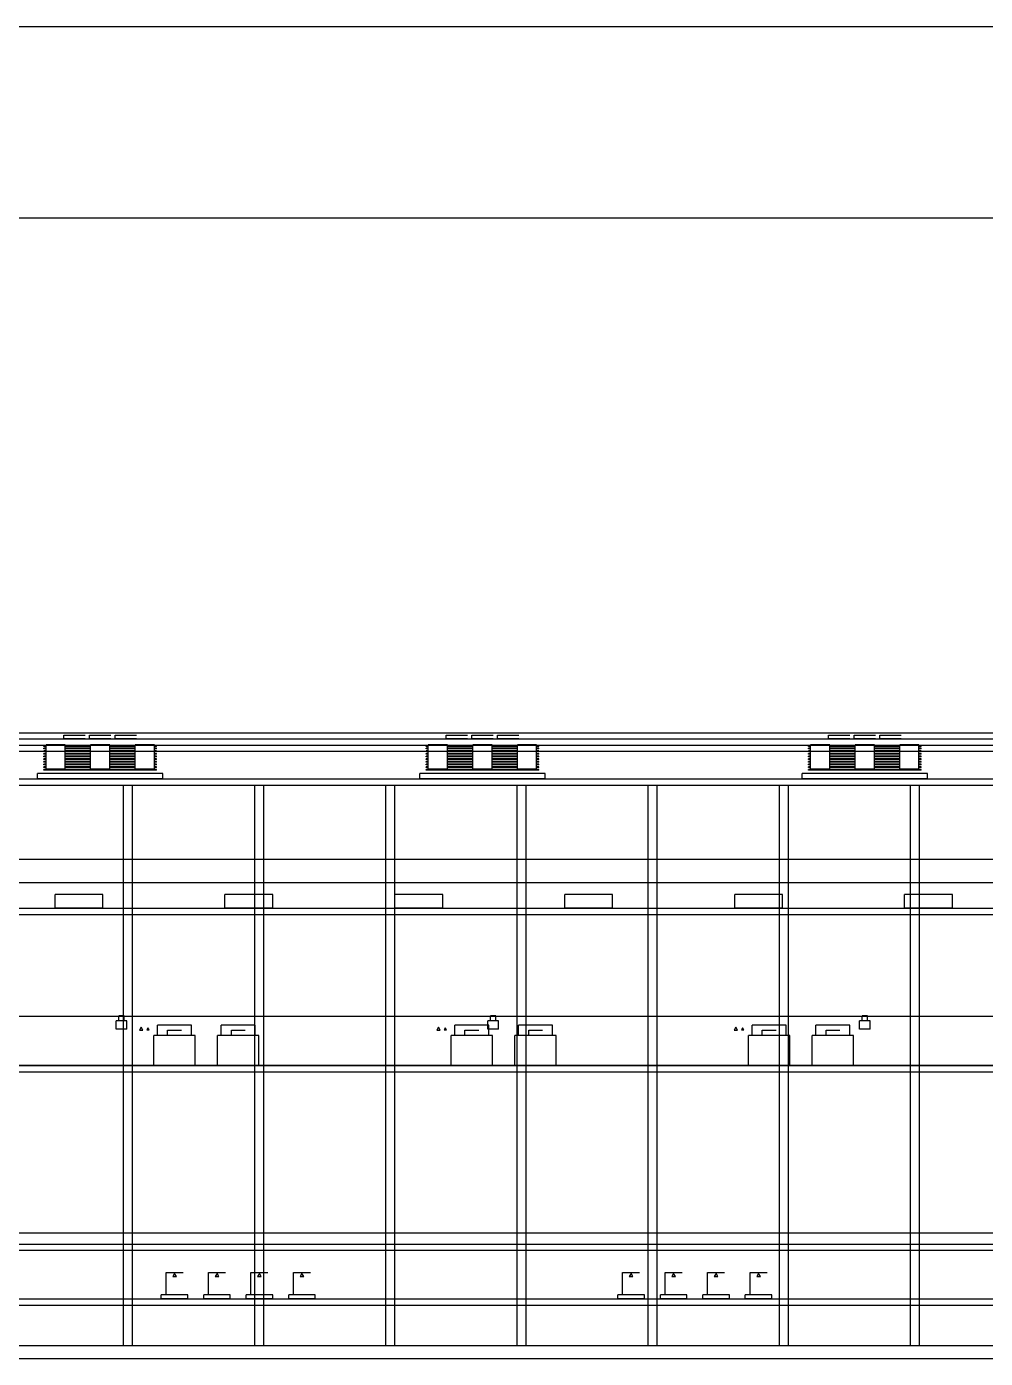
# Model space of a CAD drawing. Header units: millimetres. Extents: x 5250 to 315759, y 5250 to 217500.
# Drawn here: x 94823 to 185105, y 92058 to 217500 of the extents above; entities that cross this region are included whole.
import ezdxf

# ---------------------------------------------------------------- set-up
doc = ezdxf.new("R2010")
doc.units = ezdxf.units.MM

msp = doc.modelspace()

# ---------------------------------------------------------------- linework, layer by layer
at = {"layer": 'cut'}
for p, q in [((28750, 146657.5), (278750, 146657.5)), ((28750, 146057.5), (278750, 146057.5)), ((103925, 146057.5), (103925, 93257.5)), ((103925, 146057.5), (104775, 146057.5)), ((104775, 146057.5), (104775, 93257.5)), ((116275, 146057.5), (116275, 93257.5)), ((116275, 146057.5), (117125, 146057.5)), ((117125, 146057.5), (117125, 93257.5)), ((128625, 146057.5), (128625, 93257.5)), ((128625, 146057.5), (129475, 146057.5)), ((129475, 146057.5), (129475, 93257.5)), ((140975, 146057.5), (140975, 93257.5)), ((140975, 146057.5), (141825, 146057.5)), ((141825, 146057.5), (141825, 93257.5)), ((153325, 146057.5), (153325, 93257.5)), ((153325, 146057.5), (154175, 146057.5)), ((154175, 146057.5), (154175, 93257.5)), ((165675, 146057.5), (165675, 93257.5)), ((165675, 146057.5), (166525, 146057.5)), ((166525, 146057.5), (166525, 93257.5)), ((178025, 146057.5), (178025, 93257.5)), ((178025, 146057.5), (178875, 146057.5)), ((178875, 146057.5), (178875, 93257.5)), ((28750, 134457.5), (278750, 134457.5)), ((28750, 133857.5), (278750, 133857.5)), ((28750, 119657.5), (278750, 119657.5)), ((28750, 119057.5), (278750, 119057.5)), ((28750, 97657.5), (278750, 97657.5)), ((28750, 97057.5), (278750, 97057.5)), ((26750, 93257.5), (280750, 93257.5)), ((103925, 93257.5), (104775, 93257.5)), ((116275, 93257.5), (117125, 93257.5)), ((128625, 93257.5), (129475, 93257.5)), ((140975, 93257.5), (141825, 93257.5)), ((153325, 93257.5), (154175, 93257.5)), ((165675, 93257.5), (166525, 93257.5)), ((178025, 93257.5), (178875, 93257.5)), ((26750, 92057.5), (280750, 92057.5))]:
    msp.add_line(p, q, dxfattribs=at)
at = {"layer": 'equipment'}
for p, q in [((98330, 150757.5), (98355.07, 150757.5)), ((98330, 150457.5), (98330, 150757.5)), ((98355.07, 150757.5), (98429.03, 150757.5)), ((98429.03, 150757.5), (98548.17, 150757.5)), ((98548.17, 150757.5), (98706.51, 150757.5)), ((98706.51, 150757.5), (98896.12, 150757.5)), ((98896.12, 150757.5), (99107.48, 150757.5)), ((99107.48, 150757.5), (99330, 150757.5)), ((99330, 150757.5), (99552.52, 150757.5)), ((99552.52, 150757.5), (99763.88, 150757.5)), ((99763.88, 150757.5), (99953.49, 150757.5)), ((99953.49, 150757.5), (100111.83, 150757.5)), ((100111.83, 150757.5), (100230.97, 150757.5)), ((100230.97, 150757.5), (100304.93, 150757.5)), ((100304.93, 150757.5), (100330, 150757.5)), ((100750, 150757.5), (100775.07, 150757.5)), ((100750, 150457.5), (100750, 150757.5)), ((100775.07, 150757.5), (100849.03, 150757.5)), ((100849.03, 150757.5), (100968.17, 150757.5)), ((100968.17, 150757.5), (101126.51, 150757.5)), ((101126.51, 150757.5), (101316.12, 150757.5)), ((101316.12, 150757.5), (101527.48, 150757.5)), ((101527.48, 150757.5), (101750, 150757.5)), ((101750, 150757.5), (101972.52, 150757.5)), ((101972.52, 150757.5), (102183.88, 150757.5)), ((102183.88, 150757.5), (102373.49, 150757.5)), ((102373.49, 150757.5), (102531.83, 150757.5)), ((102531.83, 150757.5), (102650.97, 150757.5)), ((102650.97, 150757.5), (102724.93, 150757.5)), ((102724.93, 150757.5), (102750, 150757.5)), ((103170, 150757.5), (103195.07, 150757.5)), ((103170, 150457.5), (103170, 150757.5)), ((103195.07, 150757.5), (103269.03, 150757.5)), ((103269.03, 150757.5), (103388.17, 150757.5)), ((103388.17, 150757.5), (103546.51, 150757.5)), ((103546.51, 150757.5), (103736.12, 150757.5)), ((103736.12, 150757.5), (103947.48, 150757.5)), ((103947.48, 150757.5), (104170, 150757.5)), ((104170, 150757.5), (104392.52, 150757.5)), ((104392.52, 150757.5), (104603.88, 150757.5)), ((104603.88, 150757.5), (104793.49, 150757.5)), ((104793.49, 150757.5), (104951.83, 150757.5)), ((104951.83, 150757.5), (105070.97, 150757.5)), ((105070.97, 150757.5), (105144.93, 150757.5)), ((105144.93, 150757.5), (105170, 150757.5)), ((134330, 150757.5), (134355.07, 150757.5)), ((134330, 150457.5), (134330, 150757.5)), ((134355.07, 150757.5), (134429.03, 150757.5)), ((134429.03, 150757.5), (134548.17, 150757.5)), ((134548.17, 150757.5), (134706.51, 150757.5)), ((134706.51, 150757.5), (134896.12, 150757.5)), ((134896.12, 150757.5), (135107.48, 150757.5)), ((135107.48, 150757.5), (135330, 150757.5)), ((135330, 150757.5), (135552.52, 150757.5)), ((135552.52, 150757.5), (135763.88, 150757.5)), ((135763.88, 150757.5), (135953.49, 150757.5)), ((135953.49, 150757.5), (136111.83, 150757.5)), ((136111.83, 150757.5), (136230.97, 150757.5)), ((136230.97, 150757.5), (136304.93, 150757.5)), ((136304.93, 150757.5), (136330, 150757.5)), ((136750, 150757.5), (136775.07, 150757.5)), ((136750, 150457.5), (136750, 150757.5)), ((136775.07, 150757.5), (136849.03, 150757.5)), ((136849.03, 150757.5), (136968.17, 150757.5)), ((136968.17, 150757.5), (137126.51, 150757.5)), ((137126.51, 150757.5), (137316.12, 150757.5)), ((137316.12, 150757.5), (137527.48, 150757.5)), ((137527.48, 150757.5), (137750, 150757.5)), ((137750, 150757.5), (137972.52, 150757.5)), ((137972.52, 150757.5), (138183.88, 150757.5)), ((138183.88, 150757.5), (138373.49, 150757.5)), ((138373.49, 150757.5), (138531.83, 150757.5)), ((138531.83, 150757.5), (138650.97, 150757.5)), ((138650.97, 150757.5), (138724.93, 150757.5)), ((138724.93, 150757.5), (138750, 150757.5)), ((139170, 150757.5), (139195.07, 150757.5)), ((139170, 150457.5), (139170, 150757.5)), ((139195.07, 150757.5), (139269.03, 150757.5)), ((139269.03, 150757.5), (139388.17, 150757.5)), ((139388.17, 150757.5), (139546.51, 150757.5)), ((139546.51, 150757.5), (139736.12, 150757.5)), ((139736.12, 150757.5), (139947.48, 150757.5)), ((139947.48, 150757.5), (140170, 150757.5)), ((140170, 150757.5), (140392.52, 150757.5)), ((140392.52, 150757.5), (140603.88, 150757.5)), ((140603.88, 150757.5), (140793.49, 150757.5)), ((140793.49, 150757.5), (140951.83, 150757.5)), ((140951.83, 150757.5), (141070.97, 150757.5)), ((141070.97, 150757.5), (141144.93, 150757.5)), ((141144.93, 150757.5), (141170, 150757.5)), ((170330, 150757.5), (170355.07, 150757.5)), ((170330, 150457.5), (170330, 150757.5)), ((170355.07, 150757.5), (170429.03, 150757.5)), ((170429.03, 150757.5), (170548.17, 150757.5)), ((170548.17, 150757.5), (170706.51, 150757.5)), ((170706.51, 150757.5), (170896.12, 150757.5)), ((170896.12, 150757.5), (171107.48, 150757.5)), ((171107.48, 150757.5), (171330, 150757.5)), ((171330, 150757.5), (171552.52, 150757.5)), ((171552.52, 150757.5), (171763.88, 150757.5)), ((171763.88, 150757.5), (171953.49, 150757.5)), ((171953.49, 150757.5), (172111.83, 150757.5)), ((172111.83, 150757.5), (172230.97, 150757.5)), ((172230.97, 150757.5), (172304.93, 150757.5)), ((172304.93, 150757.5), (172330, 150757.5)), ((172750, 150757.5), (172775.07, 150757.5)), ((172750, 150457.5), (172750, 150757.5)), ((172775.07, 150757.5), (172849.03, 150757.5)), ((172849.03, 150757.5), (172968.17, 150757.5)), ((172968.17, 150757.5), (173126.51, 150757.5)), ((173126.51, 150757.5), (173316.12, 150757.5)), ((173316.12, 150757.5), (173527.48, 150757.5)), ((173527.48, 150757.5), (173750, 150757.5)), ((173750, 150757.5), (173972.52, 150757.5)), ((173972.52, 150757.5), (174183.88, 150757.5)), ((174183.88, 150757.5), (174373.49, 150757.5)), ((174373.49, 150757.5), (174531.83, 150757.5)), ((174531.83, 150757.5), (174650.97, 150757.5)), ((174650.97, 150757.5), (174724.93, 150757.5)), ((174724.93, 150757.5), (174750, 150757.5)), ((175170, 150757.5), (175195.07, 150757.5)), ((175170, 150457.5), (175170, 150757.5)), ((175195.07, 150757.5), (175269.03, 150757.5)), ((175269.03, 150757.5), (175388.17, 150757.5)), ((175388.17, 150757.5), (175546.51, 150757.5)), ((175546.51, 150757.5), (175736.12, 150757.5)), ((175736.12, 150757.5), (175947.48, 150757.5)), ((175947.48, 150757.5), (176170, 150757.5)), ((176170, 150757.5), (176392.52, 150757.5)), ((176392.52, 150757.5), (176603.88, 150757.5)), ((176603.88, 150757.5), (176793.49, 150757.5)), ((176793.49, 150757.5), (176951.83, 150757.5)), ((176951.83, 150757.5), (177070.97, 150757.5)), ((177070.97, 150757.5), (177144.93, 150757.5)), ((177144.93, 150757.5), (177170, 150757.5)), ((96450, 149707.5), (96450, 149787.5)), ((96650, 149787.5), (96450, 149787.5)), ((96650, 149707.5), (96450, 149707.5)), ((96450, 149457.5), (96450, 149537.5)), ((96650, 149537.5), (96450, 149537.5)), ((96650, 149457.5), (96450, 149457.5)), ((96450, 149207.5), (96450, 149287.5)), ((96650, 149287.5), (96450, 149287.5)), ((96650, 147557.5), (96650, 149857.5)), ((98450, 149857.5), (96650, 149857.5)), ((98330, 150457.5), (98355.07, 150457.5)), ((98355.07, 150457.5), (98429.03, 150457.5)), ((98429.03, 150457.5), (98548.17, 150457.5)), ((98450, 147557.5), (98450, 149857.5)), ((100850, 149787.5), (98450, 149787.5)), ((100850, 149707.5), (98450, 149707.5)), ((100850, 149537.5), (98450, 149537.5)), ((100850, 149457.5), (98450, 149457.5)), ((100850, 149287.5), (98450, 149287.5)), ((98548.17, 150457.5), (98706.51, 150457.5)), ((98706.51, 150457.5), (98896.12, 150457.5)), ((98896.12, 150457.5), (99107.48, 150457.5)), ((99107.48, 150457.5), (99330, 150457.5)), ((99330, 150457.5), (99552.52, 150457.5)), ((99552.52, 150457.5), (99763.88, 150457.5)), ((99763.88, 150457.5), (99953.49, 150457.5)), ((99953.49, 150457.5), (100111.83, 150457.5)), ((100111.83, 150457.5), (100230.97, 150457.5)), ((100230.97, 150457.5), (100304.93, 150457.5)), ((100304.93, 150457.5), (100330, 150457.5)), ((100750, 150457.5), (100775.07, 150457.5)), ((100775.07, 150457.5), (100849.03, 150457.5)), ((100849.03, 150457.5), (100968.17, 150457.5)), ((100850, 147557.5), (100850, 149857.5)), ((102650, 149857.5), (100850, 149857.5)), ((100968.17, 150457.5), (101126.51, 150457.5)), ((101126.51, 150457.5), (101316.12, 150457.5)), ((101316.12, 150457.5), (101527.48, 150457.5)), ((101527.48, 150457.5), (101750, 150457.5)), ((101750, 150457.5), (101972.52, 150457.5)), ((101972.52, 150457.5), (102183.88, 150457.5)), ((102183.88, 150457.5), (102373.49, 150457.5)), ((102373.49, 150457.5), (102531.83, 150457.5)), ((102531.83, 150457.5), (102650.97, 150457.5)), ((102650, 147557.5), (102650, 149857.5)), ((105050, 149787.5), (102650, 149787.5)), ((105050, 149707.5), (102650, 149707.5)), ((105050, 149537.5), (102650, 149537.5)), ((105050, 149457.5), (102650, 149457.5)), ((105050, 149287.5), (102650, 149287.5)), ((102650.97, 150457.5), (102724.93, 150457.5)), ((102724.93, 150457.5), (102750, 150457.5)), ((103170, 150457.5), (103195.07, 150457.5)), ((103195.07, 150457.5), (103269.03, 150457.5)), ((103269.03, 150457.5), (103388.17, 150457.5)), ((103388.17, 150457.5), (103546.51, 150457.5)), ((103546.51, 150457.5), (103736.12, 150457.5)), ((103736.12, 150457.5), (103947.48, 150457.5)), ((103947.48, 150457.5), (104170, 150457.5)), ((104170, 150457.5), (104392.52, 150457.5)), ((104392.52, 150457.5), (104603.88, 150457.5)), ((104603.88, 150457.5), (104793.49, 150457.5)), ((104793.49, 150457.5), (104951.83, 150457.5)), ((104951.83, 150457.5), (105070.97, 150457.5)), ((105050, 147557.5), (105050, 149857.5)), ((106850, 149857.5), (105050, 149857.5)), ((105070.97, 150457.5), (105144.93, 150457.5)), ((105144.93, 150457.5), (105170, 150457.5)), ((106850, 147557.5), (106850, 149857.5)), ((107050, 149787.5), (106850, 149787.5)), ((107050, 149707.5), (106850, 149707.5)), ((107050, 149537.5), (106850, 149537.5)), ((107050, 149457.5), (106850, 149457.5)), ((107050, 149287.5), (106850, 149287.5)), ((107050, 149707.5), (107050, 149787.5)), ((107050, 149457.5), (107050, 149537.5)), ((107050, 149207.5), (107050, 149287.5)), ((132450, 149707.5), (132450, 149787.5)), ((132650, 149787.5), (132450, 149787.5)), ((132650, 149707.5), (132450, 149707.5)), ((132450, 149457.5), (132450, 149537.5)), ((132650, 149537.5), (132450, 149537.5)), ((132650, 149457.5), (132450, 149457.5)), ((132450, 149207.5), (132450, 149287.5)), ((132650, 149287.5), (132450, 149287.5)), ((132650, 147557.5), (132650, 149857.5)), ((134450, 149857.5), (132650, 149857.5)), ((134330, 150457.5), (134355.07, 150457.5)), ((134355.07, 150457.5), (134429.03, 150457.5)), ((134429.03, 150457.5), (134548.17, 150457.5)), ((134450, 147557.5), (134450, 149857.5)), ((136850, 149787.5), (134450, 149787.5)), ((136850, 149707.5), (134450, 149707.5)), ((136850, 149537.5), (134450, 149537.5)), ((136850, 149457.5), (134450, 149457.5)), ((136850, 149287.5), (134450, 149287.5)), ((134548.17, 150457.5), (134706.51, 150457.5)), ((134706.51, 150457.5), (134896.12, 150457.5)), ((134896.12, 150457.5), (135107.48, 150457.5)), ((135107.48, 150457.5), (135330, 150457.5)), ((135330, 150457.5), (135552.52, 150457.5)), ((135552.52, 150457.5), (135763.88, 150457.5)), ((135763.88, 150457.5), (135953.49, 150457.5)), ((135953.49, 150457.5), (136111.83, 150457.5)), ((136111.83, 150457.5), (136230.97, 150457.5)), ((136230.97, 150457.5), (136304.93, 150457.5)), ((136304.93, 150457.5), (136330, 150457.5)), ((136750, 150457.5), (136775.07, 150457.5)), ((136775.07, 150457.5), (136849.03, 150457.5)), ((136849.03, 150457.5), (136968.17, 150457.5)), ((136850, 147557.5), (136850, 149857.5)), ((138650, 149857.5), (136850, 149857.5)), ((136968.17, 150457.5), (137126.51, 150457.5)), ((137126.51, 150457.5), (137316.12, 150457.5)), ((137316.12, 150457.5), (137527.48, 150457.5)), ((137527.48, 150457.5), (137750, 150457.5)), ((137750, 150457.5), (137972.52, 150457.5)), ((137972.52, 150457.5), (138183.88, 150457.5)), ((138183.88, 150457.5), (138373.49, 150457.5)), ((138373.49, 150457.5), (138531.83, 150457.5)), ((138531.83, 150457.5), (138650.97, 150457.5)), ((138650, 147557.5), (138650, 149857.5)), ((141050, 149787.5), (138650, 149787.5)), ((141050, 149707.5), (138650, 149707.5)), ((141050, 149537.5), (138650, 149537.5)), ((141050, 149457.5), (138650, 149457.5)), ((141050, 149287.5), (138650, 149287.5)), ((138650.97, 150457.5), (138724.93, 150457.5)), ((138724.93, 150457.5), (138750, 150457.5)), ((139170, 150457.5), (139195.07, 150457.5)), ((139195.07, 150457.5), (139269.03, 150457.5)), ((139269.03, 150457.5), (139388.17, 150457.5)), ((139388.17, 150457.5), (139546.51, 150457.5)), ((139546.51, 150457.5), (139736.12, 150457.5)), ((139736.12, 150457.5), (139947.48, 150457.5)), ((139947.48, 150457.5), (140170, 150457.5)), ((140170, 150457.5), (140392.52, 150457.5)), ((140392.52, 150457.5), (140603.88, 150457.5)), ((140603.88, 150457.5), (140793.49, 150457.5)), ((140793.49, 150457.5), (140951.83, 150457.5)), ((140951.83, 150457.5), (141070.97, 150457.5)), ((141050, 147557.5), (141050, 149857.5)), ((142850, 149857.5), (141050, 149857.5)), ((141070.97, 150457.5), (141144.93, 150457.5)), ((141144.93, 150457.5), (141170, 150457.5)), ((142850, 147557.5), (142850, 149857.5)), ((143050, 149787.5), (142850, 149787.5)), ((143050, 149707.5), (142850, 149707.5)), ((143050, 149537.5), (142850, 149537.5)), ((143050, 149457.5), (142850, 149457.5)), ((143050, 149287.5), (142850, 149287.5)), ((143050, 149707.5), (143050, 149787.5)), ((143050, 149457.5), (143050, 149537.5)), ((143050, 149207.5), (143050, 149287.5)), ((168450, 149707.5), (168450, 149787.5)), ((168650, 149787.5), (168450, 149787.5)), ((168650, 149707.5), (168450, 149707.5)), ((168450, 149457.5), (168450, 149537.5)), ((168650, 149537.5), (168450, 149537.5)), ((168650, 149457.5), (168450, 149457.5)), ((168450, 149207.5), (168450, 149287.5)), ((168650, 149287.5), (168450, 149287.5)), ((168650, 147557.5), (168650, 149857.5)), ((170450, 149857.5), (168650, 149857.5)), ((170330, 150457.5), (170355.07, 150457.5)), ((170355.07, 150457.5), (170429.03, 150457.5)), ((170429.03, 150457.5), (170548.17, 150457.5)), ((170450, 147557.5), (170450, 149857.5)), ((172850, 149787.5), (170450, 149787.5)), ((172850, 149707.5), (170450, 149707.5)), ((172850, 149537.5), (170450, 149537.5)), ((172850, 149457.5), (170450, 149457.5)), ((172850, 149287.5), (170450, 149287.5)), ((170548.17, 150457.5), (170706.51, 150457.5)), ((170706.51, 150457.5), (170896.12, 150457.5)), ((170896.12, 150457.5), (171107.48, 150457.5)), ((171107.48, 150457.5), (171330, 150457.5)), ((171330, 150457.5), (171552.52, 150457.5)), ((171552.52, 150457.5), (171763.88, 150457.5)), ((171763.88, 150457.5), (171953.49, 150457.5)), ((171953.49, 150457.5), (172111.83, 150457.5)), ((172111.83, 150457.5), (172230.97, 150457.5)), ((172230.97, 150457.5), (172304.93, 150457.5)), ((172304.93, 150457.5), (172330, 150457.5)), ((172750, 150457.5), (172775.07, 150457.5)), ((172775.07, 150457.5), (172849.03, 150457.5)), ((172849.03, 150457.5), (172968.17, 150457.5)), ((172850, 147557.5), (172850, 149857.5)), ((174650, 149857.5), (172850, 149857.5)), ((172968.17, 150457.5), (173126.51, 150457.5)), ((173126.51, 150457.5), (173316.12, 150457.5)), ((173316.12, 150457.5), (173527.48, 150457.5)), ((173527.48, 150457.5), (173750, 150457.5)), ((173750, 150457.5), (173972.52, 150457.5)), ((173972.52, 150457.5), (174183.88, 150457.5)), ((174183.88, 150457.5), (174373.49, 150457.5)), ((174373.49, 150457.5), (174531.83, 150457.5)), ((174531.83, 150457.5), (174650.97, 150457.5)), ((174650, 147557.5), (174650, 149857.5)), ((177050, 149787.5), (174650, 149787.5)), ((177050, 149707.5), (174650, 149707.5)), ((177050, 149537.5), (174650, 149537.5)), ((177050, 149457.5), (174650, 149457.5)), ((177050, 149287.5), (174650, 149287.5)), ((174650.97, 150457.5), (174724.93, 150457.5)), ((174724.93, 150457.5), (174750, 150457.5)), ((175170, 150457.5), (175195.07, 150457.5)), ((175195.07, 150457.5), (175269.03, 150457.5)), ((175269.03, 150457.5), (175388.17, 150457.5)), ((175388.17, 150457.5), (175546.51, 150457.5)), ((175546.51, 150457.5), (175736.12, 150457.5)), ((175736.12, 150457.5), (175947.48, 150457.5)), ((175947.48, 150457.5), (176170, 150457.5)), ((176170, 150457.5), (176392.52, 150457.5)), ((176392.52, 150457.5), (176603.88, 150457.5)), ((176603.88, 150457.5), (176793.49, 150457.5)), ((176793.49, 150457.5), (176951.83, 150457.5)), ((176951.83, 150457.5), (177070.97, 150457.5)), ((177050, 147557.5), (177050, 149857.5)), ((178850, 149857.5), (177050, 149857.5)), ((177070.97, 150457.5), (177144.93, 150457.5)), ((177144.93, 150457.5), (177170, 150457.5)), ((178850, 147557.5), (178850, 149857.5)), ((179050, 149787.5), (178850, 149787.5)), ((179050, 149707.5), (178850, 149707.5)), ((179050, 149537.5), (178850, 149537.5)), ((179050, 149457.5), (178850, 149457.5)), ((179050, 149287.5), (178850, 149287.5)), ((179050, 149707.5), (179050, 149787.5)), ((179050, 149457.5), (179050, 149537.5)), ((179050, 149207.5), (179050, 149287.5)), ((96650, 149207.5), (96450, 149207.5)), ((96450, 148957.5), (96450, 149037.5)), ((96650, 149037.5), (96450, 149037.5)), ((96650, 148957.5), (96450, 148957.5)), ((96450, 148707.5), (96450, 148787.5)), ((96650, 148787.5), (96450, 148787.5)), ((96650, 148707.5), (96450, 148707.5)), ((96450, 148457.5), (96450, 148537.5)), ((96650, 148537.5), (96450, 148537.5)), ((96650, 148457.5), (96450, 148457.5)), ((96450, 148207.5), (96450, 148287.5)), ((96650, 148287.5), (96450, 148287.5)), ((96650, 148207.5), (96450, 148207.5)), ((96450, 147957.5), (96450, 148037.5)), ((96650, 148037.5), (96450, 148037.5)), ((100850, 149207.5), (98450, 149207.5)), ((100850, 149037.5), (98450, 149037.5)), ((100850, 148957.5), (98450, 148957.5)), ((100850, 148787.5), (98450, 148787.5)), ((100850, 148707.5), (98450, 148707.5)), ((100850, 148537.5), (98450, 148537.5)), ((100850, 148457.5), (98450, 148457.5)), ((100850, 148287.5), (98450, 148287.5)), ((100850, 148207.5), (98450, 148207.5)), ((100850, 148037.5), (98450, 148037.5)), ((105050, 149207.5), (102650, 149207.5)), ((105050, 149037.5), (102650, 149037.5)), ((105050, 148957.5), (102650, 148957.5)), ((105050, 148787.5), (102650, 148787.5)), ((105050, 148707.5), (102650, 148707.5)), ((105050, 148537.5), (102650, 148537.5)), ((105050, 148457.5), (102650, 148457.5)), ((105050, 148287.5), (102650, 148287.5)), ((105050, 148207.5), (102650, 148207.5)), ((105050, 148037.5), (102650, 148037.5)), ((107050, 149207.5), (106850, 149207.5)), ((107050, 149037.5), (106850, 149037.5)), ((107050, 148957.5), (106850, 148957.5)), ((107050, 148787.5), (106850, 148787.5)), ((107050, 148707.5), (106850, 148707.5)), ((107050, 148537.5), (106850, 148537.5)), ((107050, 148457.5), (106850, 148457.5)), ((107050, 148287.5), (106850, 148287.5)), ((107050, 148207.5), (106850, 148207.5)), ((107050, 148037.5), (106850, 148037.5)), ((107050, 148957.5), (107050, 149037.5)), ((107050, 148707.5), (107050, 148787.5)), ((107050, 148457.5), (107050, 148537.5)), ((107050, 148207.5), (107050, 148287.5)), ((107050, 147957.5), (107050, 148037.5)), ((132650, 149207.5), (132450, 149207.5)), ((132450, 148957.5), (132450, 149037.5)), ((132650, 149037.5), (132450, 149037.5)), ((132650, 148957.5), (132450, 148957.5)), ((132450, 148707.5), (132450, 148787.5)), ((132650, 148787.5), (132450, 148787.5)), ((132650, 148707.5), (132450, 148707.5)), ((132450, 148457.5), (132450, 148537.5)), ((132650, 148537.5), (132450, 148537.5)), ((132650, 148457.5), (132450, 148457.5)), ((132450, 148207.5), (132450, 148287.5)), ((132650, 148287.5), (132450, 148287.5)), ((132650, 148207.5), (132450, 148207.5)), ((132450, 147957.5), (132450, 148037.5)), ((132650, 148037.5), (132450, 148037.5)), ((136850, 149207.5), (134450, 149207.5)), ((136850, 149037.5), (134450, 149037.5)), ((136850, 148957.5), (134450, 148957.5)), ((136850, 148787.5), (134450, 148787.5)), ((136850, 148707.5), (134450, 148707.5)), ((136850, 148537.5), (134450, 148537.5)), ((136850, 148457.5), (134450, 148457.5)), ((136850, 148287.5), (134450, 148287.5)), ((136850, 148207.5), (134450, 148207.5)), ((136850, 148037.5), (134450, 148037.5)), ((141050, 149207.5), (138650, 149207.5)), ((141050, 149037.5), (138650, 149037.5)), ((141050, 148957.5), (138650, 148957.5)), ((141050, 148787.5), (138650, 148787.5)), ((141050, 148707.5), (138650, 148707.5)), ((141050, 148537.5), (138650, 148537.5)), ((141050, 148457.5), (138650, 148457.5)), ((141050, 148287.5), (138650, 148287.5)), ((141050, 148207.5), (138650, 148207.5)), ((141050, 148037.5), (138650, 148037.5)), ((143050, 149207.5), (142850, 149207.5)), ((143050, 149037.5), (142850, 149037.5)), ((143050, 148957.5), (142850, 148957.5)), ((143050, 148787.5), (142850, 148787.5)), ((143050, 148707.5), (142850, 148707.5)), ((143050, 148537.5), (142850, 148537.5)), ((143050, 148457.5), (142850, 148457.5)), ((143050, 148287.5), (142850, 148287.5)), ((143050, 148207.5), (142850, 148207.5)), ((143050, 148037.5), (142850, 148037.5)), ((143050, 148957.5), (143050, 149037.5)), ((143050, 148707.5), (143050, 148787.5)), ((143050, 148457.5), (143050, 148537.5)), ((143050, 148207.5), (143050, 148287.5)), ((143050, 147957.5), (143050, 148037.5)), ((168650, 149207.5), (168450, 149207.5)), ((168450, 148957.5), (168450, 149037.5)), ((168650, 149037.5), (168450, 149037.5)), ((168650, 148957.5), (168450, 148957.5)), ((168450, 148707.5), (168450, 148787.5)), ((168650, 148787.5), (168450, 148787.5)), ((168650, 148707.5), (168450, 148707.5)), ((168450, 148457.5), (168450, 148537.5)), ((168650, 148537.5), (168450, 148537.5)), ((168650, 148457.5), (168450, 148457.5)), ((168450, 148207.5), (168450, 148287.5)), ((168650, 148287.5), (168450, 148287.5)), ((168650, 148207.5), (168450, 148207.5)), ((168450, 147957.5), (168450, 148037.5)), ((168650, 148037.5), (168450, 148037.5)), ((172850, 149207.5), (170450, 149207.5)), ((172850, 149037.5), (170450, 149037.5)), ((172850, 148957.5), (170450, 148957.5)), ((172850, 148787.5), (170450, 148787.5)), ((172850, 148707.5), (170450, 148707.5)), ((172850, 148537.5), (170450, 148537.5)), ((172850, 148457.5), (170450, 148457.5)), ((172850, 148287.5), (170450, 148287.5)), ((172850, 148207.5), (170450, 148207.5)), ((172850, 148037.5), (170450, 148037.5)), ((177050, 149207.5), (174650, 149207.5)), ((177050, 149037.5), (174650, 149037.5)), ((177050, 148957.5), (174650, 148957.5)), ((177050, 148787.5), (174650, 148787.5)), ((177050, 148707.5), (174650, 148707.5)), ((177050, 148537.5), (174650, 148537.5)), ((177050, 148457.5), (174650, 148457.5)), ((177050, 148287.5), (174650, 148287.5)), ((177050, 148207.5), (174650, 148207.5)), ((177050, 148037.5), (174650, 148037.5)), ((179050, 149207.5), (178850, 149207.5)), ((179050, 149037.5), (178850, 149037.5)), ((179050, 148957.5), (178850, 148957.5)), ((179050, 148787.5), (178850, 148787.5)), ((179050, 148707.5), (178850, 148707.5)), ((179050, 148537.5), (178850, 148537.5)), ((179050, 148457.5), (178850, 148457.5)), ((179050, 148287.5), (178850, 148287.5)), ((179050, 148207.5), (178850, 148207.5)), ((179050, 148037.5), (178850, 148037.5)), ((179050, 148957.5), (179050, 149037.5)), ((179050, 148707.5), (179050, 148787.5)), ((179050, 148457.5), (179050, 148537.5)), ((179050, 148207.5), (179050, 148287.5)), ((179050, 147957.5), (179050, 148037.5)), ((107650, 147157.5), (95850, 147157.5)), ((95850, 146657.5), (95850, 147157.5)), ((96650, 147957.5), (96450, 147957.5)), ((96450, 147707.5), (96450, 147787.5)), ((96650, 147787.5), (96450, 147787.5)), ((96650, 147707.5), (96450, 147707.5)), ((96450, 147457.5), (96450, 147537.5)), ((107050, 147537.5), (96450, 147537.5)), ((107050, 147457.5), (96450, 147457.5)), ((98450, 147557.5), (96650, 147557.5)), ((100850, 147957.5), (98450, 147957.5)), ((100850, 147787.5), (98450, 147787.5)), ((100850, 147707.5), (98450, 147707.5)), ((102650, 147557.5), (100850, 147557.5)), ((105050, 147957.5), (102650, 147957.5)), ((105050, 147787.5), (102650, 147787.5)), ((105050, 147707.5), (102650, 147707.5)), ((106850, 147557.5), (105050, 147557.5)), ((107050, 147957.5), (106850, 147957.5)), ((107050, 147787.5), (106850, 147787.5)), ((107050, 147707.5), (106850, 147707.5)), ((107050, 147707.5), (107050, 147787.5)), ((107050, 147457.5), (107050, 147537.5)), ((107650, 146657.5), (107650, 147157.5)), ((143650, 147157.5), (131850, 147157.5)), ((131850, 146657.5), (131850, 147157.5)), ((132650, 147957.5), (132450, 147957.5)), ((132450, 147707.5), (132450, 147787.5)), ((132650, 147787.5), (132450, 147787.5)), ((132650, 147707.5), (132450, 147707.5)), ((132450, 147457.5), (132450, 147537.5)), ((143050, 147537.5), (132450, 147537.5)), ((143050, 147457.5), (132450, 147457.5)), ((134450, 147557.5), (132650, 147557.5)), ((136850, 147957.5), (134450, 147957.5)), ((136850, 147787.5), (134450, 147787.5)), ((136850, 147707.5), (134450, 147707.5)), ((138650, 147557.5), (136850, 147557.5)), ((141050, 147957.5), (138650, 147957.5)), ((141050, 147787.5), (138650, 147787.5)), ((141050, 147707.5), (138650, 147707.5)), ((142850, 147557.5), (141050, 147557.5)), ((143050, 147957.5), (142850, 147957.5)), ((143050, 147787.5), (142850, 147787.5)), ((143050, 147707.5), (142850, 147707.5)), ((143050, 147707.5), (143050, 147787.5)), ((143050, 147457.5), (143050, 147537.5)), ((143650, 146657.5), (143650, 147157.5)), ((179650, 147157.5), (167850, 147157.5)), ((167850, 146657.5), (167850, 147157.5)), ((168650, 147957.5), (168450, 147957.5)), ((168450, 147707.5), (168450, 147787.5)), ((168650, 147787.5), (168450, 147787.5)), ((168650, 147707.5), (168450, 147707.5)), ((168450, 147457.5), (168450, 147537.5)), ((179050, 147537.5), (168450, 147537.5)), ((179050, 147457.5), (168450, 147457.5)), ((170450, 147557.5), (168650, 147557.5)), ((172850, 147957.5), (170450, 147957.5)), ((172850, 147787.5), (170450, 147787.5)), ((172850, 147707.5), (170450, 147707.5)), ((174650, 147557.5), (172850, 147557.5)), ((177050, 147957.5), (174650, 147957.5)), ((177050, 147787.5), (174650, 147787.5)), ((177050, 147707.5), (174650, 147707.5)), ((178850, 147557.5), (177050, 147557.5)), ((179050, 147957.5), (178850, 147957.5)), ((179050, 147787.5), (178850, 147787.5)), ((179050, 147707.5), (178850, 147707.5)), ((179050, 147707.5), (179050, 147787.5)), ((179050, 147457.5), (179050, 147537.5)), ((179650, 146657.5), (179650, 147157.5)), ((107650, 146657.5), (95850, 146657.5)), ((143650, 146657.5), (131850, 146657.5)), ((179650, 146657.5), (167850, 146657.5)), ((97500, 134457.5), (97500, 135757.5)), ((102000, 135757.5), (97500, 135757.5)), ((102000, 134457.5), (102000, 135757.5)), ((113500, 134457.5), (113500, 135757.5)), ((118000, 135757.5), (113500, 135757.5)), ((118000, 134457.5), (118000, 135757.5)), ((129500, 134457.5), (129500, 135757.5)), ((134000, 135757.5), (129500, 135757.5)), ((134000, 134457.5), (134000, 135757.5)), ((145500, 134457.5), (145500, 135757.5)), ((150000, 135757.5), (145500, 135757.5)), ((150000, 134457.5), (150000, 135757.5)), ((161500, 134457.5), (161500, 135757.5)), ((166000, 135757.5), (161500, 135757.5)), ((166000, 134457.5), (166000, 135757.5)), ((177500, 134457.5), (177500, 135757.5)), ((182000, 135757.5), (177500, 135757.5)), ((182000, 134457.5), (182000, 135757.5)), ((102000, 134457.5), (97500, 134457.5)), ((118000, 134457.5), (113500, 134457.5)), ((134000, 134457.5), (129500, 134457.5)), ((150000, 134457.5), (145500, 134457.5)), ((166000, 134457.5), (161500, 134457.5)), ((182000, 134457.5), (177500, 134457.5)), ((103500, 123857.5), (103500, 124307.5)), ((104000, 124307.5), (103500, 124307.5)), ((104000, 123857.5), (104000, 124307.5)), ((138500, 123857.5), (138500, 124307.5)), ((139000, 124307.5), (138500, 124307.5)), ((139000, 123857.5), (139000, 124307.5)), ((173500, 123857.5), (173500, 124307.5)), ((174000, 124307.5), (173500, 124307.5)), ((174000, 123857.5), (174000, 124307.5)), ((103250, 123057.5), (103250, 123857.5)), ((104250, 123857.5), (103250, 123857.5)), ((104250, 123057.5), (103250, 123057.5)), ((104250, 123057.5), (104250, 123857.5)), ((138250, 123057.5), (138250, 123857.5)), ((139250, 123857.5), (138250, 123857.5)), ((139250, 123057.5), (138250, 123057.5)), ((139250, 123057.5), (139250, 123857.5)), ((173250, 123057.5), (173250, 123857.5)), ((174250, 123857.5), (173250, 123857.5)), ((174250, 123057.5), (173250, 123057.5)), ((174250, 123057.5), (174250, 123857.5)), ((107950, 100157.5), (107970.06, 100157.5)), ((107950, 98057.5), (107950, 100157.5)), ((107970.06, 100157.5), (108029.22, 100157.5)), ((108029.22, 100157.5), (108124.53, 100157.5)), ((108124.53, 100157.5), (108251.21, 100157.5)), ((108251.21, 100157.5), (108402.89, 100157.5)), ((108402.89, 100157.5), (108571.98, 100157.5)), ((108571.98, 100157.5), (108750, 100157.5)), ((108750, 100057.5), (108576.79, 99757.5)), ((108576.79, 99757.5), (108923.21, 99757.5)), ((108750, 100157.5), (108928.02, 100157.5)), ((108923.21, 99757.5), (108750, 100057.5)), ((108928.02, 100157.5), (109097.11, 100157.5)), ((109097.11, 100157.5), (109248.79, 100157.5)), ((109248.79, 100157.5), (109375.47, 100157.5)), ((109375.47, 100157.5), (109470.78, 100157.5)), ((109470.78, 100157.5), (109529.94, 100157.5)), ((109529.94, 100157.5), (109550, 100157.5)), ((111950, 100157.5), (111970.06, 100157.5)), ((111950, 98057.5), (111950, 100157.5)), ((111970.06, 100157.5), (112029.22, 100157.5)), ((112029.22, 100157.5), (112124.53, 100157.5)), ((112124.53, 100157.5), (112251.21, 100157.5)), ((112251.21, 100157.5), (112402.89, 100157.5)), ((112402.89, 100157.5), (112571.98, 100157.5)), ((112571.98, 100157.5), (112750, 100157.5)), ((112750, 100057.5), (112576.79, 99757.5)), ((112576.79, 99757.5), (112923.21, 99757.5)), ((112750, 100157.5), (112928.02, 100157.5)), ((112923.21, 99757.5), (112750, 100057.5)), ((112928.02, 100157.5), (113097.11, 100157.5)), ((113097.11, 100157.5), (113248.79, 100157.5)), ((113248.79, 100157.5), (113375.47, 100157.5)), ((113375.47, 100157.5), (113470.78, 100157.5)), ((113470.78, 100157.5), (113529.94, 100157.5)), ((113529.94, 100157.5), (113550, 100157.5)), ((115950, 100157.5), (115970.06, 100157.5)), ((115950, 98057.5), (115950, 100157.5)), ((115970.06, 100157.5), (116029.22, 100157.5)), ((116029.22, 100157.5), (116124.53, 100157.5)), ((116124.53, 100157.5), (116251.21, 100157.5)), ((116251.21, 100157.5), (116402.89, 100157.5)), ((116402.89, 100157.5), (116571.98, 100157.5)), ((116571.98, 100157.5), (116750, 100157.5)), ((116750, 100057.5), (116576.79, 99757.5)), ((116576.79, 99757.5), (116923.21, 99757.5)), ((116750, 100157.5), (116928.02, 100157.5)), ((116923.21, 99757.5), (116750, 100057.5)), ((116928.02, 100157.5), (117097.11, 100157.5)), ((117097.11, 100157.5), (117248.79, 100157.5)), ((117248.79, 100157.5), (117375.47, 100157.5)), ((117375.47, 100157.5), (117470.78, 100157.5)), ((117470.78, 100157.5), (117529.94, 100157.5)), ((117529.94, 100157.5), (117550, 100157.5)), ((119950, 100157.5), (119970.06, 100157.5)), ((119950, 98057.5), (119950, 100157.5)), ((119970.06, 100157.5), (120029.22, 100157.5)), ((120029.22, 100157.5), (120124.53, 100157.5)), ((120124.53, 100157.5), (120251.21, 100157.5)), ((120251.21, 100157.5), (120402.89, 100157.5)), ((120402.89, 100157.5), (120571.98, 100157.5)), ((120571.98, 100157.5), (120750, 100157.5)), ((120750, 100057.5), (120576.79, 99757.5)), ((120576.79, 99757.5), (120923.21, 99757.5)), ((120750, 100157.5), (120928.02, 100157.5)), ((120923.21, 99757.5), (120750, 100057.5)), ((120928.02, 100157.5), (121097.11, 100157.5)), ((121097.11, 100157.5), (121248.79, 100157.5)), ((121248.79, 100157.5), (121375.47, 100157.5)), ((121375.47, 100157.5), (121470.78, 100157.5)), ((121470.78, 100157.5), (121529.94, 100157.5)), ((121529.94, 100157.5), (121550, 100157.5)), ((150950, 100157.5), (150970.06, 100157.5)), ((150950, 98057.5), (150950, 100157.5)), ((150970.06, 100157.5), (151029.22, 100157.5)), ((151029.22, 100157.5), (151124.53, 100157.5)), ((151124.53, 100157.5), (151251.21, 100157.5)), ((151251.21, 100157.5), (151402.89, 100157.5)), ((151402.89, 100157.5), (151571.98, 100157.5)), ((151571.98, 100157.5), (151750, 100157.5)), ((151750, 100057.5), (151576.79, 99757.5)), ((151576.79, 99757.5), (151923.21, 99757.5)), ((151750, 100157.5), (151928.02, 100157.5)), ((151923.21, 99757.5), (151750, 100057.5)), ((151928.02, 100157.5), (152097.11, 100157.5)), ((152097.11, 100157.5), (152248.79, 100157.5)), ((152248.79, 100157.5), (152375.47, 100157.5)), ((152375.47, 100157.5), (152470.78, 100157.5)), ((152470.78, 100157.5), (152529.94, 100157.5)), ((152529.94, 100157.5), (152550, 100157.5)), ((154950, 100157.5), (154970.06, 100157.5)), ((154950, 98057.5), (154950, 100157.5)), ((154970.06, 100157.5), (155029.22, 100157.5)), ((155029.22, 100157.5), (155124.53, 100157.5)), ((155124.53, 100157.5), (155251.21, 100157.5)), ((155251.21, 100157.5), (155402.89, 100157.5)), ((155402.89, 100157.5), (155571.98, 100157.5)), ((155571.98, 100157.5), (155750, 100157.5)), ((155750, 100057.5), (155576.79, 99757.5)), ((155576.79, 99757.5), (155923.21, 99757.5)), ((155750, 100157.5), (155928.02, 100157.5)), ((155923.21, 99757.5), (155750, 100057.5)), ((155928.02, 100157.5), (156097.11, 100157.5)), ((156097.11, 100157.5), (156248.79, 100157.5)), ((156248.79, 100157.5), (156375.47, 100157.5)), ((156375.47, 100157.5), (156470.78, 100157.5)), ((156470.78, 100157.5), (156529.94, 100157.5)), ((156529.94, 100157.5), (156550, 100157.5)), ((158950, 100157.5), (158970.06, 100157.5)), ((158950, 98057.5), (158950, 100157.5)), ((158970.06, 100157.5), (159029.22, 100157.5)), ((159029.22, 100157.5), (159124.53, 100157.5)), ((159124.53, 100157.5), (159251.21, 100157.5)), ((159251.21, 100157.5), (159402.89, 100157.5)), ((159402.89, 100157.5), (159571.98, 100157.5)), ((159571.98, 100157.5), (159750, 100157.5)), ((159750, 100057.5), (159576.79, 99757.5)), ((159576.79, 99757.5), (159923.21, 99757.5)), ((159750, 100157.5), (159928.02, 100157.5)), ((159923.21, 99757.5), (159750, 100057.5)), ((159928.02, 100157.5), (160097.11, 100157.5)), ((160097.11, 100157.5), (160248.79, 100157.5)), ((160248.79, 100157.5), (160375.47, 100157.5)), ((160375.47, 100157.5), (160470.78, 100157.5)), ((160470.78, 100157.5), (160529.94, 100157.5)), ((160529.94, 100157.5), (160550, 100157.5)), ((162950, 100157.5), (162970.06, 100157.5)), ((162950, 98057.5), (162950, 100157.5)), ((162970.06, 100157.5), (163029.22, 100157.5)), ((163029.22, 100157.5), (163124.53, 100157.5)), ((163124.53, 100157.5), (163251.21, 100157.5)), ((163251.21, 100157.5), (163402.89, 100157.5)), ((163402.89, 100157.5), (163571.98, 100157.5)), ((163571.98, 100157.5), (163750, 100157.5)), ((163750, 100057.5), (163576.79, 99757.5)), ((163576.79, 99757.5), (163923.21, 99757.5)), ((163750, 100157.5), (163928.02, 100157.5)), ((163923.21, 99757.5), (163750, 100057.5)), ((163928.02, 100157.5), (164097.11, 100157.5)), ((164097.11, 100157.5), (164248.79, 100157.5)), ((164248.79, 100157.5), (164375.47, 100157.5)), ((164375.47, 100157.5), (164470.78, 100157.5)), ((164470.78, 100157.5), (164529.94, 100157.5)), ((164529.94, 100157.5), (164550, 100157.5)), ((107500, 97657.5), (107500, 98057.5)), ((110000, 98057.5), (107500, 98057.5)), ((110000, 97657.5), (110000, 98057.5)), ((111500, 97657.5), (111500, 98057.5)), ((114000, 98057.5), (111500, 98057.5)), ((114000, 97657.5), (114000, 98057.5)), ((115500, 97657.5), (115500, 98057.5)), ((118000, 98057.5), (115500, 98057.5)), ((118000, 97657.5), (118000, 98057.5)), ((119500, 97657.5), (119500, 98057.5)), ((122000, 98057.5), (119500, 98057.5)), ((122000, 97657.5), (122000, 98057.5)), ((150500, 97657.5), (150500, 98057.5)), ((153000, 98057.5), (150500, 98057.5)), ((153000, 97657.5), (153000, 98057.5)), ((154500, 97657.5), (154500, 98057.5)), ((157000, 98057.5), (154500, 98057.5)), ((157000, 97657.5), (157000, 98057.5)), ((158500, 97657.5), (158500, 98057.5)), ((161000, 98057.5), (158500, 98057.5)), ((161000, 97657.5), (161000, 98057.5)), ((162500, 97657.5), (162500, 98057.5)), ((165000, 98057.5), (162500, 98057.5)), ((165000, 97657.5), (165000, 98057.5)), ((110000, 97657.5), (107500, 97657.5)), ((114000, 97657.5), (111500, 97657.5)), ((118000, 97657.5), (115500, 97657.5)), ((122000, 97657.5), (119500, 97657.5)), ((153000, 97657.5), (150500, 97657.5)), ((157000, 97657.5), (154500, 97657.5)), ((161000, 97657.5), (158500, 97657.5)), ((165000, 97657.5), (162500, 97657.5))]:
    msp.add_line(p, q, dxfattribs=at)
at = {"layer": 'frame'}
for p, q in [((5250, 217500), (309750, 217500)), ((10500, 199500), (304500, 199500))]:
    msp.add_line(p, q, dxfattribs=at)
at = {"layer": 'interiors'}
for p, q in [((268750, 124257.5), (49450, 124257.5)), ((107150, 122457.5), (107150, 123457.5)), ((110350, 123457.5), (107150, 123457.5)), ((108100, 122957.5), (108116.3, 122957.5)), ((108100, 122457.5), (108100, 122957.5)), ((108116.3, 122957.5), (108164.37, 122957.5)), ((108164.37, 122957.5), (108241.81, 122957.5)), ((108241.81, 122957.5), (108344.73, 122957.5)), ((108344.73, 122957.5), (108467.98, 122957.5)), ((108467.98, 122957.5), (108605.36, 122957.5)), ((108605.36, 122957.5), (108750, 122957.5)), ((108750, 122957.5), (108894.64, 122957.5)), ((108894.64, 122957.5), (109032.02, 122957.5)), ((109032.02, 122957.5), (109155.27, 122957.5)), ((109155.27, 122957.5), (109258.19, 122957.5)), ((109258.19, 122957.5), (109335.63, 122957.5)), ((109335.63, 122957.5), (109383.7, 122957.5)), ((109383.7, 122957.5), (109400, 122957.5)), ((110350, 122457.5), (110350, 123457.5)), ((113150, 122457.5), (113150, 123457.5)), ((116350, 123457.5), (113150, 123457.5)), ((114100, 122957.5), (114116.3, 122957.5)), ((114100, 122457.5), (114100, 122957.5)), ((114116.3, 122957.5), (114164.37, 122957.5)), ((114164.37, 122957.5), (114241.81, 122957.5)), ((114241.81, 122957.5), (114344.73, 122957.5)), ((114344.73, 122957.5), (114467.98, 122957.5)), ((114467.98, 122957.5), (114605.36, 122957.5)), ((114605.36, 122957.5), (114750, 122957.5)), ((114750, 122957.5), (114894.64, 122957.5)), ((114894.64, 122957.5), (115032.02, 122957.5)), ((115032.02, 122957.5), (115155.27, 122957.5)), ((115155.27, 122957.5), (115258.19, 122957.5)), ((115258.19, 122957.5), (115335.63, 122957.5)), ((115335.63, 122957.5), (115383.7, 122957.5)), ((115383.7, 122957.5), (115400, 122957.5)), ((116350, 122457.5), (116350, 123457.5)), ((135150, 122457.5), (135150, 123457.5)), ((138350, 123457.5), (135150, 123457.5)), ((136100, 122957.5), (136116.3, 122957.5)), ((136100, 122457.5), (136100, 122957.5)), ((136116.3, 122957.5), (136164.37, 122957.5)), ((136164.37, 122957.5), (136241.81, 122957.5)), ((136241.81, 122957.5), (136344.73, 122957.5)), ((136344.73, 122957.5), (136467.98, 122957.5)), ((136467.98, 122957.5), (136605.36, 122957.5)), ((136605.36, 122957.5), (136750, 122957.5)), ((136750, 122957.5), (136894.64, 122957.5)), ((136894.64, 122957.5), (137032.02, 122957.5)), ((137032.02, 122957.5), (137155.27, 122957.5)), ((137155.27, 122957.5), (137258.19, 122957.5)), ((137258.19, 122957.5), (137335.63, 122957.5)), ((137335.63, 122957.5), (137383.7, 122957.5)), ((137383.7, 122957.5), (137400, 122957.5)), ((138350, 122457.5), (138350, 123457.5)), ((141150, 122457.5), (141150, 123457.5)), ((144350, 123457.5), (141150, 123457.5)), ((142100, 122957.5), (142116.3, 122957.5)), ((142100, 122457.5), (142100, 122957.5)), ((142116.3, 122957.5), (142164.37, 122957.5)), ((142164.37, 122957.5), (142241.81, 122957.5)), ((142241.81, 122957.5), (142344.73, 122957.5)), ((142344.73, 122957.5), (142467.98, 122957.5)), ((142467.98, 122957.5), (142605.36, 122957.5)), ((142605.36, 122957.5), (142750, 122957.5)), ((142750, 122957.5), (142894.64, 122957.5)), ((142894.64, 122957.5), (143032.02, 122957.5)), ((143032.02, 122957.5), (143155.27, 122957.5)), ((143155.27, 122957.5), (143258.19, 122957.5)), ((143258.19, 122957.5), (143335.63, 122957.5)), ((143335.63, 122957.5), (143383.7, 122957.5)), ((143383.7, 122957.5), (143400, 122957.5)), ((144350, 122457.5), (144350, 123457.5)), ((163150, 122457.5), (163150, 123457.5)), ((166350, 123457.5), (163150, 123457.5)), ((164100, 122957.5), (164116.3, 122957.5)), ((164100, 122457.5), (164100, 122957.5)), ((164116.3, 122957.5), (164164.37, 122957.5)), ((164164.37, 122957.5), (164241.81, 122957.5)), ((164241.81, 122957.5), (164344.73, 122957.5)), ((164344.73, 122957.5), (164467.98, 122957.5)), ((164467.98, 122957.5), (164605.36, 122957.5)), ((164605.36, 122957.5), (164750, 122957.5)), ((164750, 122957.5), (164894.64, 122957.5)), ((164894.64, 122957.5), (165032.02, 122957.5)), ((165032.02, 122957.5), (165155.27, 122957.5)), ((165155.27, 122957.5), (165258.19, 122957.5)), ((165258.19, 122957.5), (165335.63, 122957.5)), ((165335.63, 122957.5), (165383.7, 122957.5)), ((165383.7, 122957.5), (165400, 122957.5)), ((166350, 122457.5), (166350, 123457.5)), ((169150, 122457.5), (169150, 123457.5)), ((172350, 123457.5), (169150, 123457.5)), ((170100, 122957.5), (170116.3, 122957.5)), ((170100, 122457.5), (170100, 122957.5)), ((170116.3, 122957.5), (170164.37, 122957.5)), ((170164.37, 122957.5), (170241.81, 122957.5)), ((170241.81, 122957.5), (170344.73, 122957.5)), ((170344.73, 122957.5), (170467.98, 122957.5)), ((170467.98, 122957.5), (170605.36, 122957.5)), ((170605.36, 122957.5), (170750, 122957.5)), ((170750, 122957.5), (170894.64, 122957.5)), ((170894.64, 122957.5), (171032.02, 122957.5)), ((171032.02, 122957.5), (171155.27, 122957.5)), ((171155.27, 122957.5), (171258.19, 122957.5)), ((171258.19, 122957.5), (171335.63, 122957.5)), ((171335.63, 122957.5), (171383.7, 122957.5)), ((171383.7, 122957.5), (171400, 122957.5)), ((172350, 122457.5), (172350, 123457.5)), ((106800, 119657.5), (106800, 122457.5)), ((110700, 122457.5), (106800, 122457.5)), ((110700, 119657.5), (110700, 122457.5)), ((112800, 119657.5), (112800, 122457.5)), ((116700, 122457.5), (112800, 122457.5)), ((116700, 119657.5), (116700, 122457.5)), ((134800, 119657.5), (134800, 122457.5)), ((138700, 122457.5), (134800, 122457.5)), ((138700, 119657.5), (138700, 122457.5)), ((140800, 119657.5), (140800, 122457.5)), ((144700, 122457.5), (140800, 122457.5)), ((144700, 119657.5), (144700, 122457.5)), ((162800, 119657.5), (162800, 122457.5)), ((166700, 122457.5), (162800, 122457.5)), ((166700, 119657.5), (166700, 122457.5)), ((168800, 119657.5), (168800, 122457.5)), ((172700, 122457.5), (168800, 122457.5)), ((172700, 119657.5), (172700, 122457.5)), ((268750, 119657.5), (38750, 119657.5)), ((110700, 119657.5), (106800, 119657.5)), ((116700, 119657.5), (112800, 119657.5)), ((138700, 119657.5), (134800, 119657.5)), ((144700, 119657.5), (140800, 119657.5)), ((166700, 119657.5), (162800, 119657.5)), ((172700, 119657.5), (168800, 119657.5))]:
    msp.add_line(p, q, dxfattribs=at)
at = {"layer": 'piping'}
for p, q in [((270750, 150942.5), (36750, 150942.5)), ((270750, 150367.5), (36750, 150367.5)), ((270750, 149792.5), (36750, 149792.5)), ((270750, 149217.5), (36750, 149217.5)), ((272750, 139057.5), (34750, 139057.5)), ((272750, 136857.5), (34750, 136857.5)), ((105600, 123247.5), (105435.46, 122962.5)), ((105435.46, 122962.5), (105764.54, 122962.5)), ((105764.54, 122962.5), (105600, 123247.5)), ((106250, 123177.5), (106146.08, 122997.5)), ((106146.08, 122997.5), (106353.92, 122997.5)), ((106353.92, 122997.5), (106250, 123177.5)), ((133600, 123247.5), (133435.46, 122962.5)), ((133435.46, 122962.5), (133764.54, 122962.5)), ((133764.54, 122962.5), (133600, 123247.5)), ((134250, 123177.5), (134146.08, 122997.5)), ((134146.08, 122997.5), (134353.92, 122997.5)), ((134353.92, 122997.5), (134250, 123177.5)), ((161600, 123247.5), (161435.46, 122962.5)), ((161435.46, 122962.5), (161764.54, 122962.5)), ((161764.54, 122962.5), (161600, 123247.5)), ((162250, 123177.5), (162146.08, 122997.5)), ((162146.08, 122997.5), (162353.92, 122997.5)), ((162353.92, 122997.5), (162250, 123177.5)), ((270750, 103847.5), (36750, 103847.5)), ((270750, 102767.5), (36750, 102767.5)), ((270750, 102227.5), (36750, 102227.5))]:
    msp.add_line(p, q, dxfattribs=at)

doc.saveas('drawing.dxf')
